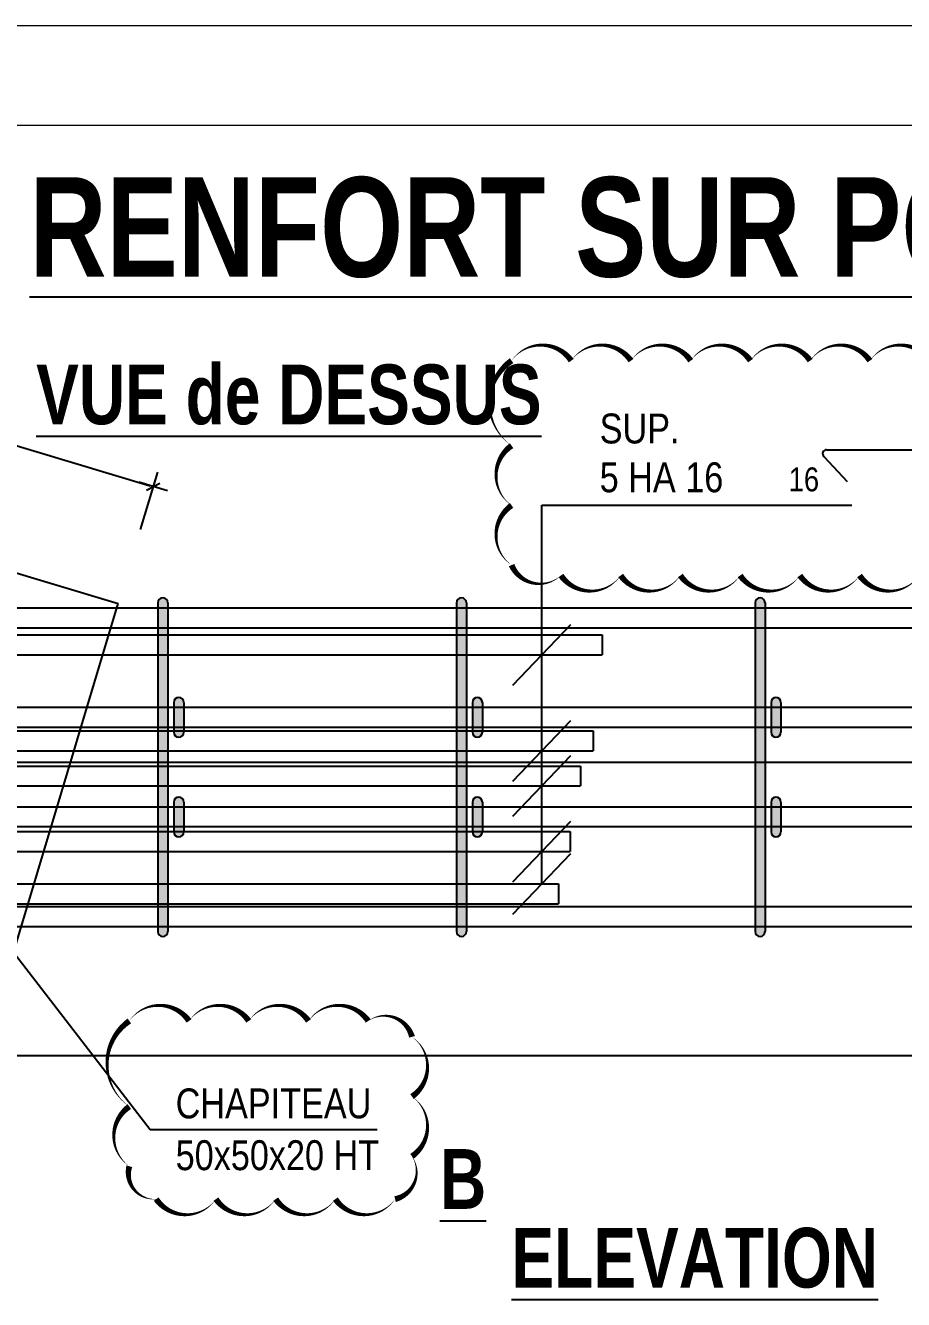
# Model space of a CAD drawing. Header units: centimetres. Extents: x 29921 to 42652, y -19090 to -11306.
# Drawn here: x 33490 to 33931, y -14150 to -13510 of the extents above; entities that cross this region are included whole.
import ezdxf

# ---------------------------------------------------------------- set-up
doc = ezdxf.new("R2010")
doc.units = ezdxf.units.CM
doc.header["$LTSCALE"] = 25.4
doc.header["$PDMODE"] = 1
doc.header["$PDSIZE"] = -2
for name, color, linetype in [('01_linteaux', 2, 'Continuous'), ('01_poch_BN', 9, 'Continuous'), ('01_texte', 230, 'Continuous'), ('AA_COTES', 2, 'Continuous')]:
    doc.layers.add(name, color=color, linetype=linetype)
doc.layers.add('01_résv', color=32, linetype='Continuous', lineweight=9)
doc.styles.add('impact', font='impact.ttf')
doc.styles.add('STYLE2', font='ARIALN.TTF')
doc.dimstyles.new('JB25', dxfattribs={"dimscale": 0.1, "dimtxt": 150, "dimasz": 15, "dimexe": 0.1, "dimexo": 0.1, "dimgap": 0.09, "dimtad": 1, "dimdec": 1, "dimlfac": 0.5, "dimdsep": 46, "dimtxsty": 'STYLE2', "dimblk1": 'BOND_G', "dimblk2": 'BOND_D', "dimsah": 1, "dimcen": 1.5, "dimdle": 0.01, "dimse1": 1, "dimse2": 1, "dimclrd": 4, "dimclre": 2, "dimclrt": 6, "dimazin": 2, "dimtfac": 2.333333, "dimtdec": 1, "dimtix": 1, "dimtmove": 2, "dimatfit": 3, "dimldrblk": 'BOND_G', "dimfxl": 1, "dimtolj": 1, "dimtzin": 0, "dimarcsym": 0})

# ---------------------------------------------------------------- blocks, each defined once
blk = doc.blocks.new('BOND_G')
at = {"layer": 'AA_COTES', "color": 0}
for p, q in [((0, -5), (0, 15)), ((5, 0), (-5, 0)), ((1.77, 1.77), (-1.77, -1.77))]:
    blk.add_line(p, q, dxfattribs=at)
blk = doc.blocks.new('BOND_D')
at = {"layer": 'AA_COTES', "color": 0}
for p, q in [((0, 5), (0, -15)), ((5, 0), (-5, 0)), ((-1.77, -1.77), (1.77, 1.77))]:
    blk.add_line(p, q, dxfattribs=at)
blk = doc.blocks.new('*D179')
at = {"layer": '01_poch_BN', "color": 4, "lineweight": -2, "transparency": 16777216}
blk.add_line((33316.47, -13670.24), (33553.04, -13741.26), dxfattribs=at)
at = {"layer": 'Defpoints', "color": 0, "transparency": 16777216}
for p in [(33297.44, -13728.44), (33554.48, -13741.69), (33536.88, -13800.31)]:
    blk.add_point(p, dxfattribs=at)
at = {"layer": '01_poch_BN', "color": 4, "lineweight": -2, "transparency": 16777216, "xscale": 1.5, "yscale": 1.5, "zscale": 1.5}
for name, p, rotation in [('BOND_G', (33315.03, -13669.81), 163.291350846279), ('BOND_D', (33554.48, -13741.69), 343.2913508462789)]:
    blk.add_blockref(name, p, dxfattribs=dict(at, rotation=rotation))
at = {"layer": '01_poch_BN', "color": 6, "transparency": 16777216, "insert": (33436.96, -13698.41), "char_height": 15, "attachment_point": 5, "rotation": 343.29135, "style": 'STYLE2'}
blk.add_mtext('\\A1;50', dxfattribs=at)

msp = doc.modelspace()

# ---------------------------------------------------------------- hatches: boundary and pattern name
at = {"layer": '01_linteaux'}
h = msp.add_hatch(color=256, dxfattribs=at)
h.dxf.hatch_style = 1
h.paths.add_polyline_path([(33556.84, -13800.08), (33556.84, -13802.58), (33561.84, -13802.58), (33561.84, -13800.08, 1)])
h.paths.add_polyline_path([(33561.84, -13802.58), (33556.84, -13802.58), (33556.84, -13808.32), (33561.84, -13811.19)])
h.paths.add_polyline_path([(33561.84, -13811.19), (33556.84, -13808.32), (33556.84, -13812.58), (33561.84, -13812.58)])
h.paths.add_polyline_path([(33561.84, -13812.58), (33556.84, -13812.58), (33556.84, -13818.32), (33561.84, -13821.19)])
h.paths.add_polyline_path([(33561.84, -13823.27), (33561.84, -13821.19), (33556.84, -13818.32), (33556.84, -13829.21, -0.022174)])
h.paths.add_polyline_path([(33561.84, -13823.27, 0.022174), (33556.84, -13829.21), (33556.84, -13852.58), (33561.84, -13852.58)])
h.paths.add_polyline_path([(33561.84, -13852.58), (33556.84, -13852.58), (33556.84, -13858.32), (33561.84, -13861.19)])
h.paths.add_polyline_path([(33556.84, -13858.32), (33556.84, -13862.58), (33561.84, -13862.58), (33561.84, -13861.19)])
h.paths.add_polyline_path([(33561.84, -13862.58), (33556.84, -13862.58), (33556.84, -13868.32), (33561.84, -13871.19)])
h.paths.add_polyline_path([(33561.84, -13871.19), (33556.84, -13868.32), (33556.84, -13902.58), (33561.84, -13902.58)])
h.paths.add_polyline_path([(33561.84, -13902.58), (33556.84, -13902.58), (33556.84, -13908.32), (33561.84, -13911.19)])
h.paths.add_polyline_path([(33556.84, -13908.32), (33556.84, -13912.58), (33561.84, -13912.58), (33561.84, -13911.19)])
h.paths.add_polyline_path([(33561.84, -13912.58), (33556.84, -13912.58), (33556.84, -13918.32), (33561.84, -13921.19)])
h.paths.add_polyline_path([(33561.84, -13921.19), (33556.84, -13918.32), (33556.84, -13935.96, 0.022174), (33561.84, -13941.89)])
h.paths.add_polyline_path([(33561.84, -13941.89, -0.022174), (33556.84, -13935.96), (33556.84, -13946.84), (33561.84, -13943.97)])
h.paths.add_polyline_path([(33561.84, -13943.97), (33556.84, -13946.84), (33556.84, -13952.58), (33561.84, -13952.58)])
h.paths.add_polyline_path([(33561.84, -13952.58), (33556.84, -13952.58), (33556.84, -13956.84), (33561.84, -13953.97)])
h.paths.add_polyline_path([(33561.84, -13953.97), (33556.84, -13956.84), (33556.84, -13962.58), (33560.68, -13962.58), (33561.84, -13958.7)])
h.paths.add_polyline_path([(33560.68, -13962.58), (33556.84, -13962.58), (33556.84, -13965.08, 0.39487), (33559.18, -13967.58)])
h.paths.add_polyline_path([(33561.84, -13962.58), (33560.68, -13962.58), (33559.18, -13967.58, 0.433826), (33561.84, -13965.08)])
h.paths.add_polyline_path([(33561.84, -13958.7), (33560.68, -13962.58), (33561.84, -13962.58)], flags=17)
h = msp.add_hatch(color=256, dxfattribs=at)
h.dxf.hatch_style = 1
h.paths.add_polyline_path([(33706.84, -13800.08), (33706.84, -13802.58), (33711.84, -13802.58), (33711.84, -13800.08, 1)])
h.paths.add_polyline_path([(33711.84, -13802.58), (33706.84, -13802.58), (33706.84, -13808.32), (33711.84, -13811.19)])
h.paths.add_polyline_path([(33711.84, -13811.19), (33706.84, -13808.32), (33706.84, -13812.58), (33711.84, -13812.58)])
h.paths.add_polyline_path([(33711.84, -13812.58), (33706.84, -13812.58), (33706.84, -13818.32), (33711.84, -13821.19)])
h.paths.add_polyline_path([(33711.84, -13823.27), (33711.84, -13821.19), (33706.84, -13818.32), (33706.84, -13829.21, -0.022174)])
h.paths.add_polyline_path([(33711.84, -13823.27, 0.022174), (33706.84, -13829.21), (33706.84, -13852.58), (33711.84, -13852.58)])
h.paths.add_polyline_path([(33711.84, -13852.58), (33706.84, -13852.58), (33706.84, -13858.32), (33711.84, -13861.19)])
h.paths.add_polyline_path([(33706.84, -13858.32), (33706.84, -13862.58), (33711.84, -13862.58), (33711.84, -13861.19)])
h.paths.add_polyline_path([(33711.84, -13862.58), (33706.84, -13862.58), (33706.84, -13868.32), (33711.84, -13871.19)])
h.paths.add_polyline_path([(33711.84, -13871.19), (33706.84, -13868.32), (33706.84, -13902.58), (33711.84, -13902.58)])
h.paths.add_polyline_path([(33711.84, -13902.58), (33706.84, -13902.58), (33706.84, -13908.32), (33711.84, -13911.19)])
h.paths.add_polyline_path([(33706.84, -13908.32), (33706.84, -13912.58), (33711.84, -13912.58), (33711.84, -13911.19)])
h.paths.add_polyline_path([(33711.84, -13912.58), (33706.84, -13912.58), (33706.84, -13918.32), (33711.84, -13921.19)])
h.paths.add_polyline_path([(33711.84, -13921.19), (33706.84, -13918.32), (33706.84, -13935.96, 0.022174), (33711.84, -13941.89)])
h.paths.add_polyline_path([(33711.84, -13941.89, -0.022174), (33706.84, -13935.96), (33706.84, -13946.84), (33711.84, -13943.97)])
h.paths.add_polyline_path([(33711.84, -13943.97), (33706.84, -13946.84), (33706.84, -13952.58), (33711.84, -13952.58)])
h.paths.add_polyline_path([(33711.84, -13952.58), (33706.84, -13952.58), (33706.84, -13956.84), (33711.84, -13953.97)])
h.paths.add_polyline_path([(33711.84, -13953.97), (33706.84, -13956.84), (33706.84, -13962.58), (33710.68, -13962.58), (33711.84, -13958.7)])
h.paths.add_polyline_path([(33710.68, -13962.58), (33706.84, -13962.58), (33706.84, -13965.08, 0.39487), (33709.18, -13967.58)])
h.paths.add_polyline_path([(33711.84, -13962.58), (33710.68, -13962.58), (33709.18, -13967.58, 0.433826), (33711.84, -13965.08)])
h.paths.add_polyline_path([(33711.84, -13958.7), (33710.68, -13962.58), (33711.84, -13962.58)], flags=17)
h = msp.add_hatch(color=256, dxfattribs=at)
h.dxf.hatch_style = 1
h.paths.add_polyline_path([(33856.84, -13800.08), (33856.84, -13802.58), (33861.84, -13802.58), (33861.84, -13800.08, 1)])
h.paths.add_polyline_path([(33861.84, -13802.58), (33856.84, -13802.58), (33856.84, -13808.32), (33861.84, -13811.19)])
h.paths.add_polyline_path([(33861.84, -13811.19), (33856.84, -13808.32), (33856.84, -13812.58), (33861.84, -13812.58)])
h.paths.add_polyline_path([(33861.84, -13812.58), (33856.84, -13812.58), (33856.84, -13818.32), (33861.84, -13821.19)])
h.paths.add_polyline_path([(33861.84, -13823.27), (33861.84, -13821.19), (33856.84, -13818.32), (33856.84, -13829.21, -0.022174)])
h.paths.add_polyline_path([(33861.84, -13823.27, 0.022174), (33856.84, -13829.21), (33856.84, -13852.58), (33861.84, -13852.58)])
h.paths.add_polyline_path([(33861.84, -13852.58), (33856.84, -13852.58), (33856.84, -13858.32), (33861.84, -13861.19)])
h.paths.add_polyline_path([(33856.84, -13858.32), (33856.84, -13862.58), (33861.84, -13862.58), (33861.84, -13861.19)])
h.paths.add_polyline_path([(33861.84, -13862.58), (33856.84, -13862.58), (33856.84, -13868.32), (33861.84, -13871.19)])
h.paths.add_polyline_path([(33861.84, -13871.19), (33856.84, -13868.32), (33856.84, -13902.58), (33861.84, -13902.58)])
h.paths.add_polyline_path([(33861.84, -13902.58), (33856.84, -13902.58), (33856.84, -13908.32), (33861.84, -13911.19)])
h.paths.add_polyline_path([(33856.84, -13908.32), (33856.84, -13912.58), (33861.84, -13912.58), (33861.84, -13911.19)])
h.paths.add_polyline_path([(33861.84, -13912.58), (33856.84, -13912.58), (33856.84, -13918.32), (33861.84, -13921.19)])
h.paths.add_polyline_path([(33861.84, -13921.19), (33856.84, -13918.32), (33856.84, -13935.96, 0.022174), (33861.84, -13941.89)])
h.paths.add_polyline_path([(33861.84, -13941.89, -0.022174), (33856.84, -13935.96), (33856.84, -13946.84), (33861.84, -13943.97)])
h.paths.add_polyline_path([(33861.84, -13943.97), (33856.84, -13946.84), (33856.84, -13952.58), (33861.84, -13952.58)])
h.paths.add_polyline_path([(33861.84, -13952.58), (33856.84, -13952.58), (33856.84, -13956.84), (33861.84, -13953.97)])
h.paths.add_polyline_path([(33861.84, -13953.97), (33856.84, -13956.84), (33856.84, -13962.58), (33860.68, -13962.58), (33861.84, -13958.7)])
h.paths.add_polyline_path([(33860.68, -13962.58), (33856.84, -13962.58), (33856.84, -13965.08, 0.39487), (33859.18, -13967.58)])
h.paths.add_polyline_path([(33861.84, -13962.58), (33860.68, -13962.58), (33859.18, -13967.58, 0.433826), (33861.84, -13965.08)])
h.paths.add_polyline_path([(33861.84, -13958.7), (33860.68, -13962.58), (33861.84, -13962.58)], flags=17)
h = msp.add_hatch(color=256, dxfattribs=at)
h.dxf.hatch_style = 1
h.paths.add_polyline_path([(33569.84, -13852.58), (33564.84, -13852.58), (33564.84, -13858.32), (33569.84, -13861.19)])
h.paths.add_polyline_path([(33564.84, -13858.32), (33564.84, -13862.58), (33569.84, -13862.58), (33569.84, -13861.19)])
edge = h.paths.add_edge_path()
edge.add_arc((33567.34, -13865.08), 2.5, 180, 360)
edge.add_line((33569.84, -13865.08), (33569.84, -13862.58))
edge.add_line((33569.84, -13862.58), (33564.84, -13862.58))
edge.add_line((33564.84, -13862.58), (33564.84, -13865.08))
edge = h.paths.add_edge_path()
edge.add_arc((33567.34, -13850.08), 2.5, 0, 180)
edge.add_line((33564.84, -13850.08), (33564.84, -13852.58))
edge.add_line((33564.84, -13852.58), (33569.84, -13852.58))
edge.add_line((33569.84, -13852.58), (33569.84, -13850.08))
h = msp.add_hatch(color=256, dxfattribs=at)
h.dxf.hatch_style = 1
h.paths.add_polyline_path([(33719.84, -13852.58), (33714.84, -13852.58), (33714.84, -13858.32), (33719.84, -13861.19)])
h.paths.add_polyline_path([(33714.84, -13858.32), (33714.84, -13862.58), (33719.84, -13862.58), (33719.84, -13861.19)])
edge = h.paths.add_edge_path()
edge.add_arc((33717.34, -13865.08), 2.5, 180, 360)
edge.add_line((33719.84, -13865.08), (33719.84, -13862.58))
edge.add_line((33719.84, -13862.58), (33714.84, -13862.58))
edge.add_line((33714.84, -13862.58), (33714.84, -13865.08))
edge = h.paths.add_edge_path()
edge.add_arc((33717.34, -13850.08), 2.5, 0, 180)
edge.add_line((33714.84, -13850.08), (33714.84, -13852.58))
edge.add_line((33714.84, -13852.58), (33719.84, -13852.58))
edge.add_line((33719.84, -13852.58), (33719.84, -13850.08))
h = msp.add_hatch(color=256, dxfattribs=at)
h.dxf.hatch_style = 1
h.paths.add_polyline_path([(33869.84, -13852.58), (33864.84, -13852.58), (33864.84, -13858.32), (33869.84, -13861.19)])
h.paths.add_polyline_path([(33864.84, -13858.32), (33864.84, -13862.58), (33869.84, -13862.58), (33869.84, -13861.19)])
edge = h.paths.add_edge_path()
edge.add_arc((33867.34, -13865.08), 2.5, 180, 360)
edge.add_line((33869.84, -13865.08), (33869.84, -13862.58))
edge.add_line((33869.84, -13862.58), (33864.84, -13862.58))
edge.add_line((33864.84, -13862.58), (33864.84, -13865.08))
edge = h.paths.add_edge_path()
edge.add_arc((33867.34, -13850.08), 2.5, 0, 180)
edge.add_line((33864.84, -13850.08), (33864.84, -13852.58))
edge.add_line((33864.84, -13852.58), (33869.84, -13852.58))
edge.add_line((33869.84, -13852.58), (33869.84, -13850.08))
h = msp.add_hatch(color=256, dxfattribs=at)
h.dxf.hatch_style = 1
h.paths.add_polyline_path([(33569.84, -13902.58), (33564.84, -13902.58), (33564.84, -13908.32), (33569.84, -13911.19)])
h.paths.add_polyline_path([(33564.84, -13908.32), (33564.84, -13912.58), (33569.84, -13912.58), (33569.84, -13911.19)])
edge = h.paths.add_edge_path()
edge.add_arc((33567.34, -13915.08), 2.5, 180, 360)
edge.add_line((33569.84, -13915.08), (33569.84, -13912.58))
edge.add_line((33569.84, -13912.58), (33564.84, -13912.58))
edge.add_line((33564.84, -13912.58), (33564.84, -13915.08))
edge = h.paths.add_edge_path()
edge.add_arc((33567.34, -13900.08), 2.5, 0, 180)
edge.add_line((33564.84, -13900.08), (33564.84, -13902.58))
edge.add_line((33564.84, -13902.58), (33569.84, -13902.58))
edge.add_line((33569.84, -13902.58), (33569.84, -13900.08))
h = msp.add_hatch(color=256, dxfattribs=at)
h.dxf.hatch_style = 1
h.paths.add_polyline_path([(33719.84, -13902.58), (33714.84, -13902.58), (33714.84, -13908.32), (33719.84, -13911.19)])
h.paths.add_polyline_path([(33714.84, -13908.32), (33714.84, -13912.58), (33719.84, -13912.58), (33719.84, -13911.19)])
edge = h.paths.add_edge_path()
edge.add_arc((33717.34, -13915.08), 2.5, 180, 360)
edge.add_line((33719.84, -13915.08), (33719.84, -13912.58))
edge.add_line((33719.84, -13912.58), (33714.84, -13912.58))
edge.add_line((33714.84, -13912.58), (33714.84, -13915.08))
edge = h.paths.add_edge_path()
edge.add_arc((33717.34, -13900.08), 2.5, 0, 180)
edge.add_line((33714.84, -13900.08), (33714.84, -13902.58))
edge.add_line((33714.84, -13902.58), (33719.84, -13902.58))
edge.add_line((33719.84, -13902.58), (33719.84, -13900.08))
h = msp.add_hatch(color=256, dxfattribs=at)
h.dxf.hatch_style = 1
h.paths.add_polyline_path([(33869.84, -13902.58), (33864.84, -13902.58), (33864.84, -13908.32), (33869.84, -13911.19)])
h.paths.add_polyline_path([(33864.84, -13908.32), (33864.84, -13912.58), (33869.84, -13912.58), (33869.84, -13911.19)])
edge = h.paths.add_edge_path()
edge.add_arc((33867.34, -13915.08), 2.5, 180, 360)
edge.add_line((33869.84, -13915.08), (33869.84, -13912.58))
edge.add_line((33869.84, -13912.58), (33864.84, -13912.58))
edge.add_line((33864.84, -13912.58), (33864.84, -13915.08))
edge = h.paths.add_edge_path()
edge.add_arc((33867.34, -13900.08), 2.5, 0, 180)
edge.add_line((33864.84, -13900.08), (33864.84, -13902.58))
edge.add_line((33864.84, -13902.58), (33869.84, -13902.58))
edge.add_line((33869.84, -13902.58), (33869.84, -13900.08))

# ---------------------------------------------------------------- linework, layer by layer
at = {"layer": '01_linteaux', "linetype": 'Continuous'}
for p, q in [((33892.76, -13723.19), (34012.79, -13723.19)), ((33891.3, -13726.56), (33903.15, -13739.14))]:
    msp.add_line(p, q, dxfattribs=at)
at = {"layer": '01_linteaux'}
for p, q in [((33297.44, -13728.44), (33536.88, -13800.31)), ((33556.84, -13800.08), (33556.84, -13965.08)), ((33561.84, -13800.08), (33561.84, -13965.08)), ((33706.84, -13800.08), (33706.84, -13965.08)), ((33711.84, -13800.08), (33711.84, -13965.08)), ((33856.84, -13800.08), (33856.84, -13965.08)), ((33861.84, -13800.08), (33861.84, -13965.08)), ((33296.84, -13802.58), (34796.84, -13802.58)), ((33465, -14039.76), (33536.88, -13800.31)), ((33296.84, -13812.58), (34796.84, -13812.58)), ((33280.09, -13816.19), (33780.09, -13816.19)), ((33780.09, -13816.19), (33780.09, -13826.19)), ((33280.09, -13826.19), (33780.09, -13826.19)), ((33564.84, -13850.08), (33564.84, -13865.08)), ((33569.84, -13850.08), (33569.84, -13865.08)), ((33714.84, -13850.08), (33714.84, -13865.08)), ((33719.84, -13850.08), (33719.84, -13865.08)), ((33864.84, -13850.08), (33864.84, -13865.08)), ((33869.84, -13850.08), (33869.84, -13865.08)), ((34796.84, -13852.58), (33296.84, -13852.58)), ((34796.84, -13862.58), (33296.84, -13862.58)), ((33268.32, -13864.31), (33775.47, -13864.31)), ((33775.47, -13864.31), (33775.47, -13874.31)), ((33268.32, -13874.31), (33775.47, -13874.31)), ((33257.32, -13881.99), (33769.1, -13881.99)), ((34785.85, -13880.25), (33285.85, -13880.25)), ((33769.1, -13881.99), (33769.1, -13891.99)), ((33257.32, -13891.99), (33769.1, -13891.99)), ((33564.84, -13900.08), (33564.84, -13915.08)), ((33569.84, -13900.08), (33569.84, -13915.08)), ((33714.84, -13900.08), (33714.84, -13915.08)), ((33719.84, -13900.08), (33719.84, -13915.08)), ((33864.84, -13900.08), (33864.84, -13915.08)), ((33869.84, -13900.08), (33869.84, -13915.08)), ((34796.84, -13902.58), (33296.84, -13902.58)), ((33254.11, -13914.94), (33763.9, -13914.94)), ((34796.84, -13912.58), (33296.84, -13912.58)), ((33763.9, -13914.94), (33763.9, -13924.94)), ((33254.11, -13924.94), (33763.9, -13924.94)), ((33245.15, -13941.22), (33758.12, -13941.22)), ((33758.12, -13941.22), (33758.12, -13951.22)), ((33245.15, -13951.22), (33758.12, -13951.22)), ((33296.84, -13952.58), (34796.84, -13952.58)), ((33296.84, -13962.58), (34796.84, -13962.58))]:
    msp.add_line(p, q, dxfattribs=at)
at = {"layer": '01_linteaux', "linetype": 'Continuous'}
msp.add_arc((33892.76, -13725.19), 2, 90, 223.3156, dxfattribs=at)
at = {"layer": '01_linteaux'}
for centre, start, end in [((33559.34, -13800.08), 0, 180), ((33709.34, -13800.08), 0, 180), ((33859.34, -13800.08), 0, 180), ((33567.34, -13850.08), 0, 180), ((33717.34, -13850.08), 0, 180), ((33867.34, -13850.08), 0, 180), ((33567.34, -13865.08), 180, 0), ((33717.34, -13865.08), 180, 0), ((33867.34, -13865.08), 180, 0), ((33567.34, -13900.08), 0, 180), ((33717.34, -13900.08), 0, 180), ((33867.34, -13900.08), 0, 180), ((33567.34, -13915.08), 180, 0), ((33717.34, -13915.08), 180, 0), ((33867.34, -13915.08), 180, 0), ((33559.34, -13965.08), 180, 0), ((33709.34, -13965.08), 180, 0), ((33859.34, -13965.08), 180, 0)]:
    msp.add_arc(centre, 2.5, start, end, dxfattribs=at)
at = {"layer": '01_résv'}
for p, q in [((33042.66, -13510.12), (35142.66, -13510.12)), ((33092.66, -13560.12), (35092.66, -13560.12))]:
    msp.add_line(p, q, dxfattribs=at)
at = {"layer": '01_texte', "ltscale": 30}
for p, q in [((33749.67, -13941.22), (33749.67, -13750.99)), ((33749.67, -13750.99), (33905.46, -13750.99)), ((33735.13, -13841.42), (33764.21, -13810.95)), ((33735.13, -13889.55), (33764.21, -13859.08)), ((33735.13, -13907.22), (33764.21, -13876.75)), ((33735.13, -13940.18), (33764.21, -13909.7)), ((33735.13, -13956.46), (33764.21, -13925.98)), ((33484.28, -13975.53), (33553, -14064.5)), ((33296.84, -14027.41), (34796.84, -14027.17)), ((33553, -14064.5), (33667, -14064.5))]:
    msp.add_line(p, q, dxfattribs=at)
at = {"layer": '01_texte'}
msp.add_lwpolyline([(33939.31, -13786.33, 0, 3, -0.520567), (33909.31, -13786.33, 0, 3, -0.520567), (33879.31, -13786.33, 0, 3, -0.520567), (33849.31, -13786.33, 0, 3, -0.520567), (33819.31, -13786.33, 0, 3, -0.520567), (33789.31, -13786.33, 0, 3, -0.520567), (33759.31, -13786.33, 0, 3, -0.520567), (33734.51, -13781.12, 0, 3, -0.520567), (33734.51, -13751.12, 0, 3, -0.520567), (33734.51, -13721.12, 0, 3, -0.520567), (33734.51, -13678.43, 0, 3, -0.520567), (33764.51, -13678.43, 0, 3, -0.520567), (33794.51, -13678.43, 0, 3, -0.520567), (33824.51, -13678.43, 0, 3, -0.520567), (33854.51, -13678.43, 0, 3, -0.520567), (33884.51, -13678.43, 0, 3, -0.520567), (33914.51, -13678.43, 0, 3, -0.520567), (33944.51, -13678.43, 0, 3, -0.520567)], format="xyseb", dxfattribs=at)
msp.add_lwpolyline([(33542.5, -14010, 0, 3, -0.520567), (33572.5, -14010, 0, 3, -0.520567), (33602.5, -14010, 0, 3, -0.520567), (33632.5, -14010, 0, 3, -0.520567), (33662.5, -14010, 0, 3, -0.520567), (33684.5, -14018, 0, 3, -0.520567), (33684.5, -14048, 0, 3, -0.520567), (33684.5, -14078, 0, 3, -0.520567), (33676, -14099.5, 0, 3, -0.520567), (33646, -14099.5, 0, 3, -0.520567), (33616, -14099.5, 0, 3, -0.520567), (33586, -14099.5, 0, 3, -0.520567), (33556, -14099.5, 0, 3, -0.520567), (33542.5, -14083, 0, 3, -0.520567), (33542.5, -14053, 0, 3, -0.520567)], format="xyseb", close=True, dxfattribs=at)

# ---------------------------------------------------------------- texts
for s, height, style, p in [('%%URENFORT SUR POTEAU P1 et P2', 50, 'impact', (33492.38, -13636.31)), ('%%UVUE de DESSUS', 30, 'impact', (33495.69, -13710.38)), ('SUP.', 15, 'STYLE2', (33778.78, -13720.01)), ('5 HA 16', 15, 'STYLE2', (33778.78, -13744.51)), ('16', 12, 'STYLE2', (33873.72, -13744.07)), ('CHAPITEAU ', 15, 'STYLE2', (33565.78, -14058.93)), ('50x50x20 HT', 15, 'STYLE2', (33565.78, -14084.93)), ('%%UB', 30, 'impact', (33698.54, -14104.38)), ('%%UELEVATION', 30, 'impact', (33734.45, -14143.91))]:
    msp.add_text(s, height=height, dxfattribs=dict(at, style=style)).set_placement(p)

# ---------------------------------------------------------------- dimensions: what is measured, and where the dimension line sits
at = {"layer": '01_poch_BN'}
dim = msp.add_aligned_dim(p1=(33297.44, -13728.44), p2=(33536.88, -13800.31), distance=61.21, text='50', dimstyle='JB25', dxfattribs=at)
dim.commit()
dim.dimension.update_dxf_attribs({"geometry": '*D179', "text_midpoint": (33436.96, -13698.41)})

doc.saveas('drawing.dxf')
